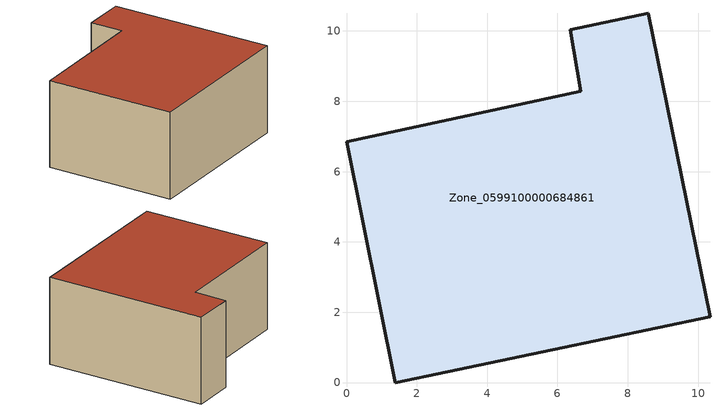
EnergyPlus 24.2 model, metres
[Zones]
Zone_0599100000684861
 floor ground (C_G): 10.34,1.87 1.39,0 0,6.85 6.67,8.28 6.36,10.03 8.59,10.5 z0
 wall outside (C_F): 1.39,0 10.34,1.87 8.59,10.5 6.36,10.03 6.67,8.28 0,6.85 1.39,0 z0:4.72
 roof outside (C_R): 0,6.85 1.39,0 10.34,1.87 8.59,10.5 6.36,10.03 6.67,8.28 z4.72
[BUILDING]
Pand.0599100000684861: North Axis=0; Terrain=City; Loads Convergence Tolerance Value=0.04; Temperature Convergence Tolerance Value=0.4; Solar Distribution=FullExterior; Maximum Number of Warmup Days=25; Minimum Number of Warmup Days=1
[Site:Location]
Rotterdam.The.Hague.AP_ZH_NLD Design_Conditions: Latitude=51.96; Longitude=4.45; Time Zone=1; Elevation=-4.5
[SITE:GROUNDTEMPERATURE:BUILDINGSURFACE]
18, 18, 18, 18, 18, 18, 18, 18, 18, 18, 18, 18
[MATERIAL] Thermal Absorptance=0.9; Solar Absorptance=0.7; Visible Absorptance=0.7
Name | Roughness | Thickness | Conductivity | Density | Specific Heat
G.D.1965-1974 | MediumSmooth | 0.15 | 0.882353 | 540 | 1210
F.D.1965-1974 | Rough | 0.3 | 0.697674 | 1920 | 840
R.D.1965-1974 | MediumRough | 0.2 | 0.232558 | 1500 | 1000
[CONSTRUCTION]
C_G: G.D.1965-1974
C_F: F.D.1965-1974
C_R: R.D.1965-1974
[ZONE]
Zone_0599100000684861: Type=1; Multiplier=1; Ceiling Height=Autocalculate; Volume=Autocalculate; Floor Area=autocalculate; Part of Total Floor Area=Yes
[ZONEINFILTRATION:DESIGNFLOWRATE]
Infil_Zone_0599100000684861: Zone or ZoneList or Space or SpaceList=Zone_0599100000684861; Schedule=AlwaysOn; Design Flow Rate Calculation Method=Flow/Area; Flow Rate per Floor Area=0.0042; Constant Term Coefficient=1; Temperature Term Coefficient=0; Velocity Term Coefficient=0; Velocity Squared Term Coefficient=0
[HVACTEMPLATE:ZONE:IDEALLOADSAIRSYSTEM]
Zone_0599100000684861: Maximum Heating Supply Air Temperature=50; Minimum Cooling Supply Air Temperature=13; Maximum Heating Supply Air Humidity Ratio=0.0156; Minimum Cooling Supply Air Humidity Ratio=0.0077; Heating Limit=NoLimit; Cooling Limit=NoLimit; Dehumidification Control Type=ConstantSensibleHeatRatio; Cooling Sensible Heat Ratio=0.7; Dehumidification Setpoint=60; Humidification Control Type=None; Humidification Setpoint=30; Outdoor Air Method=None; Outdoor Air Flow Rate per Person=0.00944; Outdoor Air Flow Rate per Zone Floor Area=0; Outdoor Air Flow Rate per Zone=0; Demand Controlled Ventilation Type=None; Outdoor Air Economizer Type=NoEconomizer; Heat Recovery Type=None; Sensible Heat Recovery Effectiveness=0.7; Latent Heat Recovery Effectiveness=0.65
[ZONECONTROL:THERMOSTAT]
ThermostatControl_Zone_0599100000684861: Zone or ZoneList=Zone_0599100000684861; Control Type Schedule=DualSetpointControlType; Control 1=Thermostat_Zone_0599100000684861; Temperature Difference Between Cutout And Setpoint=0
[THERMOSTATSETPOINT:DUALSETPOINT]
Thermostat_Zone_0599100000684861: Heating Setpoint Temperature Schedule=HeatingSetpoint_Zone_0599100000684861; Cooling Setpoint Temperature Schedule=CoolingSetpoint_Zone_0599100000684861
[SCHEDULE:COMPACT]
HeatingSetpoint_Zone_0599100000684861: Through: 12/31, For: AllDays, Until: 24:00, 21
CoolingSetpoint_Zone_0599100000684861: Through: 12/31, For: AllDays, Until: 24:00, 24
DualSetpointControlType: Through: 12/31, For: AllDays, Until: 24:00, 4
AlwaysOn: Through: 12/31, For: AllDays, Until: 24:00, 1
